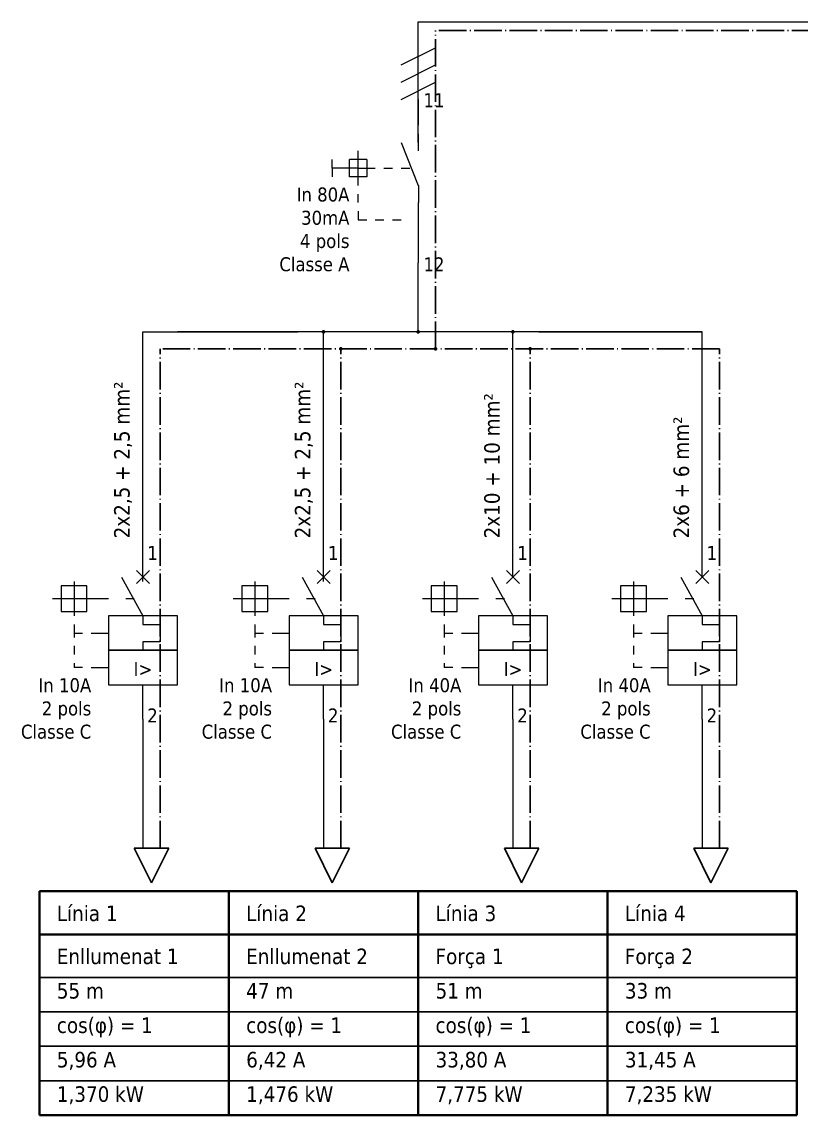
# Model space of a CAD drawing. Header units: millimetres. Extents: x 2792 to 4993, y 1483 to 2534.
# Drawn here: x 4005.6 to 4096.2, y 2265.5 to 2392.5 of the extents above; entities that cross this region are included whole.
import ezdxf
from ezdxf.enums import TextEntityAlignment as Align

# ---------------------------------------------------------------- set-up
doc = ezdxf.new("R2010")
doc.units = ezdxf.units.MM
doc.linetypes.add('EPL_DASHDOT', pattern=[1, 0.8, -0.1, 0, -0.1])
for name, color, linetype, lineweight in [('EPLAN100', 7, 'Continuous', 50), ('EPLAN108', 5, 'Continuous', 35), ('EPLAN300', 5, 'Continuous', 25), ('EPLAN304', 5, 'Continuous', 25), ('EPLAN420', 7, 'Continuous', 35), ('EPLAN500', 7, 'Continuous', 35), ('EPLAN501', 7, 'Continuous', 35), ('EPLAN502', 7, 'Continuous', 35), ('EPLAN503', 7, 'Continuous', 35)]:
    doc.layers.add(name, color=color, linetype=linetype, lineweight=lineweight)
doc.layers.get('0').off()
doc.styles.get("Standard").update_dxf_attribs({"font": 'arial.ttf'})
doc.styles.add('Tahoma', font='tahoma.ttf')

# ---------------------------------------------------------------- blocks, each defined once
blk = doc.blocks.new('EPLSYM_LibraryIEC_symbol_Symbol1537_Variant0_Placement1')
at = {"layer": 'EPLAN300', "color": 5, "linetype": 'Continuous', "lineweight": 25, "ltscale": 4}
for p, q in [((0, 2.5), (0, 6)), ((-0.75, 1.75), (0.75, 3.25)), ((-0.75, 3.25), (0.75, 1.75)), ((-8, 2), (-8, -2)), ((-2.5, 2.5), (0, -2)), ((-10.5, 0), (-4, 0)), ((-2, 0), (-1, 0)), ((-8, -3), (-8, -4)), ((-8, -4), (-7, -4)), ((-8, -4), (-8, -4.5)), ((-6, -4), (-4, -4)), ((-8, -5.5), (-8, -6.5)), ((-8, -7.5), (-8, -8)), ((-7, -8), (-8, -8)), ((-6, -8), (-4, -8)), ((0, -14), (0, -10))]:
    blk.add_line(p, q, dxfattribs=at)
for points in [[(-9.5, -1.5), (-6.5, -1.5), (-6.5, 1.5), (-9.5, 1.5)], [(-4, -6), (4, -6), (4, -2), (-4, -2)], [(-4, -10), (4, -10), (4, -6), (-4, -6)]]:
    blk.add_lwpolyline(points, close=True, dxfattribs=at)
blk.add_lwpolyline([(0, -2), (0, -3), (2, -3), (2, -5), (0, -5), (0, -6)], dxfattribs=at)
at = {"color": 5}
blk.add_attdef('17_20029[1]', text='', height=1.1739, dxfattribs=at).set_placement((0.5, 6.7), align=Align.BOTTOM_LEFT)
at = {"color": 0}
blk.add_attdef('17_20028[1]', text='', height=1.6254, dxfattribs=at).set_placement((0.5, 4), align=Align.BOTTOM_LEFT)
at = {"color": 5}
blk.add_attdef('17_20010', text='', height=2.2575, dxfattribs=at).set_placement((-6, -9.4), align=Align.MIDDLE_RIGHT)
at = {"color": 0}
blk.add_attdef('17_20028[2]', text='', height=1.6254, dxfattribs=at).set_placement((0.5, -9.6), align=Align.TOP_LEFT)
at = {"color": 73}
blk.add_attdef('17_20300', text='', height=1.6254, dxfattribs=at).set_placement((-6, -12.4315), align=Align.MIDDLE_RIGHT)
at = {"color": 5}
blk.add_attdef('17_20029[2]', text='', height=1.1739, dxfattribs=at).set_placement((0.5, -11.76), align=Align.TOP_LEFT)
at = {"color": 0}
for tag, p in [('17_20027', (-6, -14.9695)), ('17_20901[1]', (-6, -17.5075)), ('17_20011', (-6, -20.0455)), ('17_20025', (-6, -22.5835)), ('17_20024', (-6, -25.12150000000001))]:
    blk.add_attdef(tag, text='', height=1.6254, dxfattribs=at).set_placement(p, align=Align.MIDDLE_RIGHT)
at = {"color": 3}
blk.add_attdef('17_20201[1]', text='', height=1.6254, dxfattribs=at).set_placement((-6, -27.65950000000001), align=Align.MIDDLE_RIGHT)
at = {"layer": 'EPLAN300', "color": 5, "style": 'Tahoma'}
blk.add_text('I>', height=1.6254, dxfattribs=at).set_placement((0, -8.18), align=Align.MIDDLE_CENTER)
blk = doc.blocks.new('EPLSYM_LibraryIEC_symbol_Symbol3614_Variant0_Placement1')
at = {"layer": 'EPLAN300', "color": 5, "linetype": 'Continuous', "lineweight": 25, "ltscale": 4}
for p, q in [((0, 8), (0, 5)), ((0, 4), (0, 5)), ((-2, 3), (0, -2)), ((-7, 1), (-7, 2)), ((-10, 0), (-10, 1)), ((-10, 0), (-10, -1)), ((-9, 0), (-10, 0)), ((-8, 0), (-9, 0)), ((-8, -1), (-8, 1)), ((-6, 1), (-8, 1)), ((-7, 0), (-8, 0)), ((-7, -1), (-7, 1)), ((-7, 0), (-6, 0)), ((-6, 1), (-6, -1)), ((-6, 0), (-5, 0)), ((-4, 0), (-3, 0)), ((-2, 0), (-1, 0)), ((-6, -1), (-8, -1)), ((-7, -2), (-7, -1)), ((-7, -4), (-7, -3)), ((-7, -5), (-7, -6)), ((0, -4), (0, -9)), ((-7, -6), (-6, -6)), ((-5, -6), (-4, -6)), ((-3, -6), (-2, -6)), ((0, -9), (0, -11))]:
    blk.add_line(p, q, dxfattribs=at)
at = {"layer": 'EPLAN300', "color": 5, "linetype": 'Continuous', "lineweight": 25}
for p, q in [((0, 4), (0, 2)), ((0.003411666478598363, -1.997899554317598), (0.003411666478598363, -3.997899554317598))]:
    blk.add_line(p, q, dxfattribs=at)
at = {"layer": 'EPLAN300', "color": 5, "linetype": 'Continuous', "lineweight": 25, "ltscale": 4}
blk.add_ellipse((0, -6), major_axis=(2, 0), ratio=0.5, start_param=-6.283185307179585, end_param=0, dxfattribs=at)
at = {"color": 5}
blk.add_attdef('17_20029[1]', text='', height=1.1739, dxfattribs=at).set_placement((0.6000000000000001, 9.3), align=Align.BOTTOM_LEFT)
at = {"color": 0}
blk.add_attdef('17_20028[1]', text='', height=1.6254, dxfattribs=at).set_placement((0.6000000000000001, 6.6), align=Align.BOTTOM_LEFT)
at = {"color": 5}
blk.add_attdef('17_20010', text='', height=2.2575, dxfattribs=at).set_placement((-8, -2.82), align=Align.MIDDLE_RIGHT)
at = {"color": 73}
blk.add_attdef('17_20300', text='', height=1.6254, dxfattribs=at).set_placement((-8, -5.8515), align=Align.MIDDLE_RIGHT)
at = {"color": 0}
for tag, p in [('17_20027', (-8, -8.389499999999998)), ('17_20901[1]', (-8, -10.9275)), ('17_20011', (-8, -13.4655)), ('17_20025', (-8, -16.0035)), ('17_20024', (-8, -18.5415))]:
    blk.add_attdef(tag, text='', height=1.6254, dxfattribs=at).set_placement(p, align=Align.MIDDLE_RIGHT)
blk.add_attdef('17_20028[2]', text='', height=1.6254, dxfattribs=at).set_placement((0.6000000000000001, -7.68), align=Align.TOP_LEFT)
at = {"color": 5}
blk.add_attdef('17_20029[2]', text='', height=1.1739, dxfattribs=at).set_placement((0.6000000000000001, -9.84), align=Align.TOP_LEFT)
at = {"color": 3}
blk.add_attdef('17_20201[1]', text='', height=1.6254, dxfattribs=at).set_placement((-8, -21.0795), align=Align.MIDDLE_RIGHT)
blk = doc.blocks.new('EPLSYM_LibrarySPECIAL_Symbol4_Variant0_Placement2_3')
at = {"layer": 'EPLAN304', "color": 5, "linetype": 'Continuous', "lineweight": 25, "ltscale": 4}
blk.add_line((0, 0), (0, 29), dxfattribs=at)
at = {"color": 5}
for tag, p in [('17_20010', (0, 20.4)), ('17_20040', (0, 13.95)), ('17_20041', (0, 10.2)), ('17_20053', (0, 6.45)), ('17_20044', (0, 2.7))]:
    blk.add_attdef(tag, text='', height=2.2575, dxfattribs=at).set_placement(p, align=Align.BOTTOM_RIGHT)
at = {"color": 73}
blk.add_attdef('17_20300', text='', height=1.6254, dxfattribs=at).set_placement((0, 17.7), align=Align.BOTTOM_RIGHT)
at = {"color": 0}
blk.add_attdef('17_20011', text='', height=1.6254, dxfattribs=at).set_placement((0, 0), align=Align.BOTTOM_RIGHT)
blk = doc.blocks.new('EPLSYM_LibrarySPECIAL_Symbol4_Variant0_Placement2_4')
at = {"layer": 'EPLAN304', "color": 5, "linetype": 'Continuous', "lineweight": 25, "ltscale": 4}
blk.add_line((0, 0), (18, 0), dxfattribs=at)
at = {"color": 5}
for tag, p in [('17_20010', (0, 20.4)), ('17_20040', (0, 13.95)), ('17_20041', (0, 10.2)), ('17_20053', (0, 6.45)), ('17_20044', (0, 2.7))]:
    blk.add_attdef(tag, text='', height=2.2575, dxfattribs=at).set_placement(p, align=Align.BOTTOM_RIGHT)
at = {"color": 73}
blk.add_attdef('17_20300', text='', height=1.6254, dxfattribs=at).set_placement((0, 17.7), align=Align.BOTTOM_RIGHT)
at = {"color": 0}
blk.add_attdef('17_20011', text='', height=1.6254, dxfattribs=at).set_placement((0, 0), align=Align.BOTTOM_RIGHT)
blk = doc.blocks.new('EPLSYM_LibrarySPECIAL_Symbol4_Variant0_Placement2_5')
at = {"layer": 'EPLAN304', "color": 5, "linetype": 'Continuous', "lineweight": 25, "ltscale": 4}
blk.add_line((0, 0), (0, 8), dxfattribs=at)
at = {"color": 5}
for tag, p in [('17_20010', (0, 20.4)), ('17_20040', (0, 13.95)), ('17_20041', (0, 10.2)), ('17_20053', (0, 6.45)), ('17_20044', (0, 2.7))]:
    blk.add_attdef(tag, text='', height=2.2575, dxfattribs=at).set_placement(p, align=Align.BOTTOM_RIGHT)
at = {"color": 73}
blk.add_attdef('17_20300', text='', height=1.6254, dxfattribs=at).set_placement((0, 17.7), align=Align.BOTTOM_RIGHT)
at = {"color": 0}
blk.add_attdef('17_20011', text='', height=1.6254, dxfattribs=at).set_placement((0, 0), align=Align.BOTTOM_RIGHT)
blk = doc.blocks.new('EPLSYM_LibrarySPECIAL_Symbol4_Variant0_Placement2_6')
at = {"layer": 'EPLAN304', "color": 5, "linetype": 'Continuous', "lineweight": 25, "ltscale": 4}
blk.add_line((0, 0), (0, 29), dxfattribs=at)
at = {"color": 5}
for tag, p in [('17_20010', (0, 20.4)), ('17_20040', (0, 13.95)), ('17_20041', (0, 10.2)), ('17_20053', (0, 6.45)), ('17_20044', (0, 2.7))]:
    blk.add_attdef(tag, text='', height=2.2575, dxfattribs=at).set_placement(p, align=Align.BOTTOM_RIGHT)
at = {"color": 73}
blk.add_attdef('17_20300', text='', height=1.6254, dxfattribs=at).set_placement((0, 17.7), align=Align.BOTTOM_RIGHT)
at = {"color": 0}
blk.add_attdef('17_20011', text='', height=1.6254, dxfattribs=at).set_placement((0, 0), align=Align.BOTTOM_RIGHT)
blk = doc.blocks.new('EPLSYM_LibrarySPECIAL_Symbol4_Variant0_Placement2_7')
at = {"layer": 'EPLAN304', "color": 5, "linetype": 'Continuous', "lineweight": 25, "ltscale": 4}
blk.add_line((5, 0), (0, 0), dxfattribs=at)
at = {"color": 5}
for tag, p in [('17_20010', (0, 20.4)), ('17_20040', (0, 13.95)), ('17_20041', (0, 10.2)), ('17_20053', (0, 6.45)), ('17_20044', (0, 2.7))]:
    blk.add_attdef(tag, text='', height=2.2575, dxfattribs=at).set_placement(p, align=Align.BOTTOM_RIGHT)
at = {"color": 73}
blk.add_attdef('17_20300', text='', height=1.6254, dxfattribs=at).set_placement((0, 17.7), align=Align.BOTTOM_RIGHT)
at = {"color": 0}
blk.add_attdef('17_20011', text='', height=1.6254, dxfattribs=at).set_placement((0, 0), align=Align.BOTTOM_RIGHT)
blk = doc.blocks.new('EPLSYM_LibrarySPECIAL_Symbol4_Variant0_Placement2_8')
at = {"layer": 'EPLAN304', "color": 5, "linetype": 'Continuous', "lineweight": 25, "ltscale": 4}
blk.add_line((0, 0), (0, 25), dxfattribs=at)
at = {"color": 5}
for tag, p in [('17_20010', (0, 20.4)), ('17_20040', (0, 13.95)), ('17_20041', (0, 10.2)), ('17_20053', (0, 6.45)), ('17_20044', (0, 2.7))]:
    blk.add_attdef(tag, text='', height=2.2575, dxfattribs=at).set_placement(p, align=Align.BOTTOM_RIGHT)
at = {"color": 73}
blk.add_attdef('17_20300', text='', height=1.6254, dxfattribs=at).set_placement((0, 17.7), align=Align.BOTTOM_RIGHT)
at = {"color": 0}
blk.add_attdef('17_20011', text='', height=1.6254, dxfattribs=at).set_placement((0, 0), align=Align.BOTTOM_RIGHT)
blk = doc.blocks.new('EPLSYM_LibrarySPECIAL_Symbol4_Variant0_Placement2_9')
at = {"layer": 'EPLAN304', "color": 5, "linetype": 'Continuous', "lineweight": 25, "ltscale": 4}
blk.add_line((23, 0), (0, 0), dxfattribs=at)
at = {"color": 5}
for tag, p in [('17_20010', (0, 20.4)), ('17_20040', (0, 13.95)), ('17_20041', (0, 10.2)), ('17_20053', (0, 6.45)), ('17_20044', (0, 2.7))]:
    blk.add_attdef(tag, text='', height=2.2575, dxfattribs=at).set_placement(p, align=Align.BOTTOM_RIGHT)
at = {"color": 73}
blk.add_attdef('17_20300', text='', height=1.6254, dxfattribs=at).set_placement((0, 17.7), align=Align.BOTTOM_RIGHT)
at = {"color": 0}
blk.add_attdef('17_20011', text='', height=1.6254, dxfattribs=at).set_placement((0, 0), align=Align.BOTTOM_RIGHT)
blk = doc.blocks.new('EPLSYM_LibrarySPECIAL_Symbol4_Variant0_Placement2_10')
at = {"layer": 'EPLAN304', "color": 5, "linetype": 'Continuous', "lineweight": 25, "ltscale": 4}
blk.add_line((0, 0), (0, 25), dxfattribs=at)
at = {"color": 5}
for tag, p in [('17_20010', (0, 20.4)), ('17_20040', (0, 13.95)), ('17_20041', (0, 10.2)), ('17_20053', (0, 6.45)), ('17_20044', (0, 2.7))]:
    blk.add_attdef(tag, text='', height=2.2575, dxfattribs=at).set_placement(p, align=Align.BOTTOM_RIGHT)
at = {"color": 73}
blk.add_attdef('17_20300', text='', height=1.6254, dxfattribs=at).set_placement((0, 17.7), align=Align.BOTTOM_RIGHT)
at = {"color": 0}
blk.add_attdef('17_20011', text='', height=1.6254, dxfattribs=at).set_placement((0, 0), align=Align.BOTTOM_RIGHT)
blk = doc.blocks.new('EPLSYM_LibrarySPECIAL_Symbol4_Variant0_Placement2_11')
at = {"layer": 'EPLAN304', "color": 5, "linetype": 'Continuous', "lineweight": 25, "ltscale": 4}
blk.add_line((24, 0), (0, 0), dxfattribs=at)
at = {"color": 5}
for tag, p in [('17_20010', (0, 20.4)), ('17_20040', (0, 13.95)), ('17_20041', (0, 10.2)), ('17_20053', (0, 6.45)), ('17_20044', (0, 2.7))]:
    blk.add_attdef(tag, text='', height=2.2575, dxfattribs=at).set_placement(p, align=Align.BOTTOM_RIGHT)
at = {"color": 73}
blk.add_attdef('17_20300', text='', height=1.6254, dxfattribs=at).set_placement((0, 17.7), align=Align.BOTTOM_RIGHT)
at = {"color": 0}
blk.add_attdef('17_20011', text='', height=1.6254, dxfattribs=at).set_placement((0, 0), align=Align.BOTTOM_RIGHT)
blk = doc.blocks.new('EPLSYM_LibrarySPECIAL_Symbol4_Variant0_Placement2_12')
at = {"layer": 'EPLAN304', "color": 5, "linetype": 'Continuous', "lineweight": 25, "ltscale": 4}
blk.add_line((0, 0), (1, 0), dxfattribs=at)
at = {"color": 5}
for tag, p in [('17_20010', (0, 20.4)), ('17_20040', (0, 13.95)), ('17_20041', (0, 10.2)), ('17_20053', (0, 6.45)), ('17_20044', (0, 2.7))]:
    blk.add_attdef(tag, text='', height=2.2575, dxfattribs=at).set_placement(p, align=Align.BOTTOM_RIGHT)
at = {"color": 73}
blk.add_attdef('17_20300', text='', height=1.6254, dxfattribs=at).set_placement((0, 17.7), align=Align.BOTTOM_RIGHT)
at = {"color": 0}
blk.add_attdef('17_20011', text='', height=1.6254, dxfattribs=at).set_placement((0, 0), align=Align.BOTTOM_RIGHT)
blk = doc.blocks.new('EPLSYM_LibrarySPECIAL_Symbol4_Variant0_Placement2_13')
at = {"layer": 'EPLAN304', "color": 5, "linetype": 'Continuous', "lineweight": 25, "ltscale": 4}
blk.add_line((24, 0), (0, 0), dxfattribs=at)
at = {"color": 5}
for tag, p in [('17_20010', (0, 20.4)), ('17_20040', (0, 13.95)), ('17_20041', (0, 10.2)), ('17_20053', (0, 6.45)), ('17_20044', (0, 2.7))]:
    blk.add_attdef(tag, text='', height=2.2575, dxfattribs=at).set_placement(p, align=Align.BOTTOM_RIGHT)
at = {"color": 73}
blk.add_attdef('17_20300', text='', height=1.6254, dxfattribs=at).set_placement((0, 17.7), align=Align.BOTTOM_RIGHT)
at = {"color": 0}
blk.add_attdef('17_20011', text='', height=1.6254, dxfattribs=at).set_placement((0, 0), align=Align.BOTTOM_RIGHT)
blk = doc.blocks.new('EPLSYM_LibrarySPECIAL_Symbol4_Variant0_Placement2_16')
at = {"layer": 'EPLAN304', "color": 5, "linetype": 'Continuous', "lineweight": 25, "ltscale": 4}
blk.add_line((24, 0), (0, 0), dxfattribs=at)
at = {"color": 5}
for tag, p in [('17_20010', (0, 20.4)), ('17_20040', (0, 13.95)), ('17_20041', (0, 10.2)), ('17_20053', (0, 6.45)), ('17_20044', (0, 2.7))]:
    blk.add_attdef(tag, text='', height=2.2575, dxfattribs=at).set_placement(p, align=Align.BOTTOM_RIGHT)
at = {"color": 73}
blk.add_attdef('17_20300', text='', height=1.6254, dxfattribs=at).set_placement((0, 17.7), align=Align.BOTTOM_RIGHT)
at = {"color": 0}
blk.add_attdef('17_20011', text='', height=1.6254, dxfattribs=at).set_placement((0, 0), align=Align.BOTTOM_RIGHT)
blk = doc.blocks.new('EPLSYM_LibrarySPECIAL_Symbol4_Variant0_Placement2_17')
at = {"layer": 'EPLAN304', "color": 5, "linetype": 'Continuous', "lineweight": 25, "ltscale": 4}
blk.add_line((0, 0), (0, 14), dxfattribs=at)
at = {"color": 5}
for tag, p in [('17_20010', (0, 20.4)), ('17_20040', (0, 13.95)), ('17_20041', (0, 10.2)), ('17_20053', (0, 6.45)), ('17_20044', (0, 2.7))]:
    blk.add_attdef(tag, text='', height=2.2575, dxfattribs=at).set_placement(p, align=Align.BOTTOM_RIGHT)
at = {"color": 73}
blk.add_attdef('17_20300', text='', height=1.6254, dxfattribs=at).set_placement((0, 17.7), align=Align.BOTTOM_RIGHT)
at = {"color": 0}
blk.add_attdef('17_20011', text='', height=1.6254, dxfattribs=at).set_placement((0, 0), align=Align.BOTTOM_RIGHT)
blk = doc.blocks.new('EPLSYM_LibrarySPECIAL_Symbol4_Variant0_Placement2_18')
at = {"layer": 'EPLAN304', "color": 5, "linetype": 'Continuous', "lineweight": 25, "ltscale": 4}
blk.add_line((0, 0), (143, 0), dxfattribs=at)
at = {"color": 5}
for tag, p in [('17_20010', (0, 20.4)), ('17_20040', (0, 13.95)), ('17_20041', (0, 10.2)), ('17_20053', (0, 6.45)), ('17_20044', (0, 2.7))]:
    blk.add_attdef(tag, text='', height=2.2575, dxfattribs=at).set_placement(p, align=Align.BOTTOM_RIGHT)
at = {"color": 73}
blk.add_attdef('17_20300', text='', height=1.6254, dxfattribs=at).set_placement((0, 17.7), align=Align.BOTTOM_RIGHT)
at = {"color": 0}
blk.add_attdef('17_20011', text='', height=1.6254, dxfattribs=at).set_placement((0, 0), align=Align.BOTTOM_RIGHT)
blk = doc.blocks.new('EPLSYM_LibrarySPECIAL_Symbol4_Variant0_Placement2_27')
at = {"layer": 'EPLAN304', "color": 5, "linetype": 'Continuous', "lineweight": 25, "ltscale": 4}
blk.add_line((0, 0), (19, 0), dxfattribs=at)
at = {"color": 5}
for tag, p in [('17_20010', (0, 20.4)), ('17_20040', (0, 13.95)), ('17_20041', (0, 10.2)), ('17_20053', (0, 6.45)), ('17_20044', (0, 2.7))]:
    blk.add_attdef(tag, text='', height=2.2575, dxfattribs=at).set_placement(p, align=Align.BOTTOM_RIGHT)
at = {"color": 73}
blk.add_attdef('17_20300', text='', height=1.6254, dxfattribs=at).set_placement((0, 17.7), align=Align.BOTTOM_RIGHT)
at = {"color": 0}
blk.add_attdef('17_20011', text='', height=1.6254, dxfattribs=at).set_placement((0, 0), align=Align.BOTTOM_RIGHT)
blk = doc.blocks.new('EPLSYM_LibrarySPECIAL_Symbol4_Variant0_Placement2_33')
at = {"layer": 'EPLAN304', "color": 5, "linetype": 'Continuous', "lineweight": 25, "ltscale": 4}
blk.add_line((0, 0), (0, -15), dxfattribs=at)
at = {"color": 5}
for tag, p in [('17_20010', (0, 20.4)), ('17_20040', (0, 13.95)), ('17_20041', (0, 10.2)), ('17_20053', (0, 6.45)), ('17_20044', (0, 2.7))]:
    blk.add_attdef(tag, text='', height=2.2575, dxfattribs=at).set_placement(p, align=Align.BOTTOM_RIGHT)
at = {"color": 73}
blk.add_attdef('17_20300', text='', height=1.6254, dxfattribs=at).set_placement((0, 17.7), align=Align.BOTTOM_RIGHT)
at = {"color": 0}
blk.add_attdef('17_20011', text='', height=1.6254, dxfattribs=at).set_placement((0, 0), align=Align.BOTTOM_RIGHT)
blk = doc.blocks.new('EPLSYM_LibrarySPECIAL_Symbol4_Variant0_Placement2_34')
at = {"layer": 'EPLAN304', "color": 5, "linetype": 'Continuous', "lineweight": 25, "ltscale": 4}
blk.add_line((0, 0), (0, -15), dxfattribs=at)
at = {"color": 5}
for tag, p in [('17_20010', (0, 20.4)), ('17_20040', (0, 13.95)), ('17_20041', (0, 10.2)), ('17_20053', (0, 6.45)), ('17_20044', (0, 2.7))]:
    blk.add_attdef(tag, text='', height=2.2575, dxfattribs=at).set_placement(p, align=Align.BOTTOM_RIGHT)
at = {"color": 73}
blk.add_attdef('17_20300', text='', height=1.6254, dxfattribs=at).set_placement((0, 17.7), align=Align.BOTTOM_RIGHT)
at = {"color": 0}
blk.add_attdef('17_20011', text='', height=1.6254, dxfattribs=at).set_placement((0, 0), align=Align.BOTTOM_RIGHT)
blk = doc.blocks.new('EPLSYM_LibrarySPECIAL_Symbol4_Variant0_Placement2_35')
at = {"layer": 'EPLAN304', "color": 5, "linetype": 'Continuous', "lineweight": 25, "ltscale": 4}
blk.add_line((0, 0), (0, -15), dxfattribs=at)
at = {"color": 5}
for tag, p in [('17_20010', (0, 20.4)), ('17_20040', (0, 13.95)), ('17_20041', (0, 10.2)), ('17_20053', (0, 6.45)), ('17_20044', (0, 2.7))]:
    blk.add_attdef(tag, text='', height=2.2575, dxfattribs=at).set_placement(p, align=Align.BOTTOM_RIGHT)
at = {"color": 73}
blk.add_attdef('17_20300', text='', height=1.6254, dxfattribs=at).set_placement((0, 17.7), align=Align.BOTTOM_RIGHT)
at = {"color": 0}
blk.add_attdef('17_20011', text='', height=1.6254, dxfattribs=at).set_placement((0, 0), align=Align.BOTTOM_RIGHT)
blk = doc.blocks.new('EPLSYM_LibrarySPECIAL_Symbol4_Variant0_Placement2_36')
at = {"layer": 'EPLAN304', "color": 5, "linetype": 'Continuous', "lineweight": 25, "ltscale": 4}
blk.add_line((0, 0), (0, -15), dxfattribs=at)
at = {"color": 5}
for tag, p in [('17_20010', (0, 20.4)), ('17_20040', (0, 13.95)), ('17_20041', (0, 10.2)), ('17_20053', (0, 6.45)), ('17_20044', (0, 2.7))]:
    blk.add_attdef(tag, text='', height=2.2575, dxfattribs=at).set_placement(p, align=Align.BOTTOM_RIGHT)
at = {"color": 73}
blk.add_attdef('17_20300', text='', height=1.6254, dxfattribs=at).set_placement((0, 17.7), align=Align.BOTTOM_RIGHT)
at = {"color": 0}
blk.add_attdef('17_20011', text='', height=1.6254, dxfattribs=at).set_placement((0, 0), align=Align.BOTTOM_RIGHT)
blk = doc.blocks.new('EPLSYM_LibrarySPECIAL_Symbol4_Variant0_Placement2_42')
at = {"layer": 'EPLAN304', "color": 5, "linetype": 'Continuous', "lineweight": 25, "ltscale": 4}
blk.add_line((0, 0), (4, 2), dxfattribs=at)
at = {"color": 5}
for tag, p in [('17_20010', (0, 20.4)), ('17_20040', (0, 13.95)), ('17_20041', (0, 10.2)), ('17_20053', (0, 6.45)), ('17_20044', (0, 2.7))]:
    blk.add_attdef(tag, text='', height=2.2575, dxfattribs=at).set_placement(p, align=Align.BOTTOM_RIGHT)
at = {"color": 73}
blk.add_attdef('17_20300', text='', height=1.6254, dxfattribs=at).set_placement((0, 17.7), align=Align.BOTTOM_RIGHT)
at = {"color": 0}
blk.add_attdef('17_20011', text='', height=1.6254, dxfattribs=at).set_placement((0, 0), align=Align.BOTTOM_RIGHT)
blk = doc.blocks.new('EPLSYM_LibrarySPECIAL_Symbol4_Variant0_Placement2_43')
at = {"layer": 'EPLAN304', "color": 5, "linetype": 'Continuous', "lineweight": 25, "ltscale": 4}
blk.add_line((0, 0), (4, 2), dxfattribs=at)
at = {"color": 5}
for tag, p in [('17_20010', (0, 20.4)), ('17_20040', (0, 13.95)), ('17_20041', (0, 10.2)), ('17_20053', (0, 6.45)), ('17_20044', (0, 2.7))]:
    blk.add_attdef(tag, text='', height=2.2575, dxfattribs=at).set_placement(p, align=Align.BOTTOM_RIGHT)
at = {"color": 73}
blk.add_attdef('17_20300', text='', height=1.6254, dxfattribs=at).set_placement((0, 17.7), align=Align.BOTTOM_RIGHT)
at = {"color": 0}
blk.add_attdef('17_20011', text='', height=1.6254, dxfattribs=at).set_placement((0, 0), align=Align.BOTTOM_RIGHT)
blk = doc.blocks.new('EPLSYM_LibrarySPECIAL_Symbol4_Variant0_Placement2_44')
at = {"layer": 'EPLAN304', "color": 5, "linetype": 'Continuous', "lineweight": 25, "ltscale": 4}
blk.add_line((0, 0), (4, 2), dxfattribs=at)
at = {"color": 5}
for tag, p in [('17_20010', (0, 20.4)), ('17_20040', (0, 13.95)), ('17_20041', (0, 10.2)), ('17_20053', (0, 6.45)), ('17_20044', (0, 2.7))]:
    blk.add_attdef(tag, text='', height=2.2575, dxfattribs=at).set_placement(p, align=Align.BOTTOM_RIGHT)
at = {"color": 73}
blk.add_attdef('17_20300', text='', height=1.6254, dxfattribs=at).set_placement((0, 17.7), align=Align.BOTTOM_RIGHT)
at = {"color": 0}
blk.add_attdef('17_20011', text='', height=1.6254, dxfattribs=at).set_placement((0, 0), align=Align.BOTTOM_RIGHT)

msp = doc.modelspace()

# ---------------------------------------------------------------- linework, layer by layer
at = {"layer": 'EPLAN100', "color": 0, "linetype": 'EPL_DASHDOT', "lineweight": 30, "ltscale": 4}
for p, q in [((4053.678429034688, 2354.459559040895), (4053.678429034688, 2391.459559040895)), ((4196.678429034688, 2391.459559040895), (4053.678429034688, 2391.459559040895)), ((4021.678429034688, 2296.459559040895), (4021.678429034688, 2354.459559040895)), ((4086.678429034688, 2354.459559040895), (4021.678429034688, 2354.459559040895)), ((4042.678429034688, 2296.459559040895), (4042.678429034688, 2354.459559040895)), ((4064.678429034688, 2296.459559040895), (4064.678429034688, 2354.459559040895)), ((4086.678429034688, 2296.459559040895), (4086.678429034688, 2354.459559040895))]:
    msp.add_line(p, q, dxfattribs=at)
at = {"layer": 'EPLAN100', "color": 0, "linetype": 'Continuous', "lineweight": 30, "ltscale": 4}
for p, q in [((4018.678429034688, 2296.459559040895), (4021.678429034688, 2296.459559040895)), ((4020.678429034688, 2292.459559040895), (4018.678429034688, 2296.459559040895)), ((4022.678429034688, 2296.459559040895), (4020.678429034688, 2292.459559040895)), ((4021.678429034688, 2296.459559040895), (4022.678429034688, 2296.459559040895)), ((4039.678429034688, 2296.459559040895), (4042.678429034688, 2296.459559040895)), ((4041.678429034688, 2292.459559040895), (4039.678429034688, 2296.459559040895)), ((4043.678429034688, 2296.459559040895), (4041.678429034688, 2292.459559040895)), ((4042.678429034688, 2296.459559040895), (4043.678429034688, 2296.459559040895)), ((4061.678429034688, 2296.459559040895), (4064.678429034688, 2296.459559040895)), ((4063.678429034688, 2292.459559040895), (4061.678429034688, 2296.459559040895)), ((4065.678429034688, 2296.459559040895), (4063.678429034688, 2292.459559040895)), ((4064.678429034688, 2296.459559040895), (4065.678429034688, 2296.459559040895)), ((4083.678429034688, 2296.459559040895), (4086.678429034688, 2296.459559040895)), ((4085.678429034688, 2292.459559040895), (4083.678429034688, 2296.459559040895)), ((4087.678429034688, 2296.459559040895), (4085.678429034688, 2292.459559040895)), ((4086.678429034688, 2296.459559040895), (4087.678429034688, 2296.459559040895)), ((4007.678429034688, 2281.459559040895), (4095.678429034688, 2281.459559040895)), ((4007.678429034688, 2277.459559040895), (4095.678429034688, 2277.459559040895)), ((4007.678429034688, 2273.459559040895), (4095.678429034688, 2273.459559040895)), ((4007.678429034688, 2269.459559040895), (4095.678429034688, 2269.459559040895))]:
    msp.add_line(p, q, dxfattribs=at)
at = {"layer": 'EPLAN100', "color": 0, "linetype": 'Continuous', "lineweight": 40, "ltscale": 4}
for p, q in [((4007.678429034688, 2291.459559040895), (4029.678429034688, 2291.459559040895)), ((4007.678429034688, 2291.459559040895), (4007.678429034688, 2286.459559040895)), ((4029.678429034688, 2291.459559040895), (4029.678429034688, 2286.459559040895)), ((4029.678429034688, 2291.459559040895), (4051.678429034688, 2291.459559040895)), ((4051.678429034688, 2291.459559040895), (4051.678429034688, 2286.459559040895)), ((4051.678429034688, 2291.459559040895), (4073.678429034688, 2291.459559040895)), ((4073.678429034688, 2291.459559040895), (4073.678429034688, 2286.459559040895)), ((4073.678429034688, 2291.459559040895), (4095.678429034688, 2291.459559040895)), ((4095.678429034688, 2291.459559040895), (4095.678429034688, 2286.459559040895)), ((4007.678429034688, 2286.459559040895), (4029.678429034688, 2286.459559040895)), ((4007.678429034688, 2286.459559040895), (4007.678429034688, 2265.459559040895)), ((4029.678429034688, 2286.459559040895), (4029.678429034688, 2268.459559040895)), ((4029.678429034688, 2286.459559040895), (4051.678429034688, 2286.459559040895)), ((4029.678429034688, 2286.459559040895), (4029.678429034688, 2265.459559040895)), ((4051.678429034688, 2286.459559040895), (4051.678429034688, 2268.459559040895)), ((4051.678429034688, 2286.459559040895), (4051.678429034688, 2265.459559040895)), ((4051.678429034688, 2286.459559040895), (4073.678429034688, 2286.459559040895)), ((4073.678429034688, 2286.459559040895), (4073.678429034688, 2268.459559040895)), ((4073.678429034688, 2286.459559040895), (4073.678429034688, 2265.459559040895)), ((4073.678429034688, 2286.459559040895), (4095.678429034688, 2286.459559040895)), ((4095.678429034688, 2286.459559040895), (4095.678429034688, 2268.459559040895)), ((4095.678429034688, 2286.459559040895), (4095.678429034688, 2265.459559040895)), ((4029.678429034688, 2265.459559040895), (4007.678429034688, 2265.459559040895)), ((4051.678429034688, 2265.459559040895), (4029.678429034688, 2265.459559040895)), ((4073.678429034688, 2265.459559040895), (4051.678429034688, 2265.459559040895)), ((4095.678429034688, 2265.459559040895), (4073.678429034688, 2265.459559040895))]:
    msp.add_line(p, q, dxfattribs=at)
at = {"layer": 'EPLAN100', "color": 0, "linetype": 'Continuous', "lineweight": 100, "ltscale": 4}
for centre in [(4040.678429034688, 2356.459559040895), (4051.678429034688, 2356.459559040895), (4062.678429034688, 2356.459559040895), (4042.678429034688, 2354.459559040895), (4053.678429034688, 2354.459559040895), (4064.678429034688, 2354.459559040895)]:
    msp.add_circle(centre, 1e-07, dxfattribs=at)

# ---------------------------------------------------------------- block references
for name, p in [('EPLSYM_LibrarySPECIAL_Symbol4_Variant0_Placement2_17', (4051.678429034688, 2378.459559040895)), ('EPLSYM_LibrarySPECIAL_Symbol4_Variant0_Placement2_18', (4051.678429034688, 2392.459559040895)), ('EPLSYM_LibrarySPECIAL_Symbol4_Variant0_Placement2_42', (4049.678429034688, 2387.459559040895)), ('EPLSYM_LibrarySPECIAL_Symbol4_Variant0_Placement2_43', (4049.678429034688, 2385.459559040895)), ('EPLSYM_LibrarySPECIAL_Symbol4_Variant0_Placement2_44', (4049.678429034688, 2383.459559040895)), ('EPLSYM_LibrarySPECIAL_Symbol4_Variant0_Placement2_5', (4051.678429034688, 2356.459559040895)), ('EPLSYM_LibrarySPECIAL_Symbol4_Variant0_Placement2_3', (4019.678429034688, 2327.459559040895)), ('EPLSYM_LibrarySPECIAL_Symbol4_Variant0_Placement2_4', (4019.678429034688, 2356.459559040895)), ('EPLSYM_LibrarySPECIAL_Symbol4_Variant0_Placement2_13', (4023.678429034688, 2356.459559040895)), ('EPLSYM_LibrarySPECIAL_Symbol4_Variant0_Placement2_7', (4035.678429034688, 2356.459559040895)), ('EPLSYM_LibrarySPECIAL_Symbol4_Variant0_Placement2_9', (4039.678429034688, 2356.459559040895)), ('EPLSYM_LibrarySPECIAL_Symbol4_Variant0_Placement2_6', (4040.678429034688, 2327.459559040895)), ('EPLSYM_LibrarySPECIAL_Symbol4_Variant0_Placement2_16', (4045.678429034688, 2356.459559040895)), ('EPLSYM_LibrarySPECIAL_Symbol4_Variant0_Placement2_11', (4060.678429034688, 2356.459559040895)), ('EPLSYM_LibrarySPECIAL_Symbol4_Variant0_Placement2_8', (4062.678429034688, 2331.459559040895)), ('EPLSYM_LibrarySPECIAL_Symbol4_Variant0_Placement2_27', (4065.678429034688, 2356.459559040895)), ('EPLSYM_LibrarySPECIAL_Symbol4_Variant0_Placement2_12', (4083.678429034688, 2356.459559040895)), ('EPLSYM_LibrarySPECIAL_Symbol4_Variant0_Placement2_10', (4084.678429034688, 2331.459559040895)), ('EPLSYM_LibrarySPECIAL_Symbol4_Variant0_Placement2_33', (4019.678429034688, 2311.459559040895)), ('EPLSYM_LibrarySPECIAL_Symbol4_Variant0_Placement2_34', (4040.678429034688, 2311.459559040895)), ('EPLSYM_LibrarySPECIAL_Symbol4_Variant0_Placement2_35', (4062.678429034688, 2311.459559040895)), ('EPLSYM_LibrarySPECIAL_Symbol4_Variant0_Placement2_36', (4084.678429034688, 2311.459559040895))]:
    msp.add_blockref(name, p)
ref = msp.add_blockref('EPLSYM_LibraryIEC_symbol_Symbol3614_Variant0_Placement1', (4051.678429034688, 2375.459559040895))
ref.add_attrib('17_20028[1]', '11', dxfattribs={"layer": 'EPLAN420', "color": 0, "height": 1.6254, "style": 'Tahoma'}).set_placement((4052.278429034688, 2382.059559040895), align=Align.BOTTOM_LEFT)
ref.add_attrib('17_20028[2]', '12', dxfattribs={"layer": 'EPLAN420', "color": 0, "height": 1.6254, "style": 'Tahoma'}).set_placement((4052.278429034688, 2365.101039040896), align=Align.TOP_LEFT)
ref.add_attrib('17_20027', 'In 80A', dxfattribs={"layer": 'EPLAN500', "color": 0, "height": 1.6254, "style": 'Tahoma'}).set_placement((4043.678429034688, 2372.405379040895), align=Align.MIDDLE_RIGHT)
ref.add_attrib('17_20011', '30mA', dxfattribs={"layer": 'EPLAN501', "color": 0, "height": 1.6254, "style": 'Tahoma'}).set_placement((4043.678429034688, 2369.705379040895), align=Align.MIDDLE_RIGHT)
ref.add_attrib('17_20025', '4 pols', dxfattribs={"layer": 'EPLAN502', "color": 0, "height": 1.6254, "style": 'Tahoma'}).set_placement((4043.678429034688, 2367.005379040895), align=Align.MIDDLE_RIGHT)
ref.add_attrib('17_20024', 'Classe A', dxfattribs={"layer": 'EPLAN503', "color": 0, "height": 1.6254, "style": 'Tahoma'}).set_placement((4043.678429034688, 2364.305379040895), align=Align.MIDDLE_RIGHT)
ref = msp.add_blockref('EPLSYM_LibraryIEC_symbol_Symbol1537_Variant0_Placement1', (4019.678429034688, 2325.459559040895))
ref.add_attrib('17_20028[1]', '1', dxfattribs={"layer": 'EPLAN420', "color": 0, "height": 1.6254, "style": 'Tahoma'}).set_placement((4020.178429034688, 2329.459559040895), align=Align.BOTTOM_LEFT)
ref.add_attrib('17_20028[2]', '2', dxfattribs={"layer": 'EPLAN420', "color": 0, "height": 1.6254, "style": 'Tahoma'}).set_placement((4020.178429034688, 2312.701039040895), align=Align.TOP_LEFT)
ref.add_attrib('17_20027', 'In 10A', dxfattribs={"layer": 'EPLAN500', "color": 0, "height": 1.6254, "style": 'Tahoma'}).set_placement((4013.678429034688, 2315.405379040895), align=Align.MIDDLE_RIGHT)
ref.add_attrib('17_20011', '2 pols', dxfattribs={"layer": 'EPLAN501', "color": 0, "height": 1.6254, "style": 'Tahoma'}).set_placement((4013.678429034688, 2312.705379040895), align=Align.MIDDLE_RIGHT)
ref.add_attrib('17_20025', 'Classe C', dxfattribs={"layer": 'EPLAN502', "color": 0, "height": 1.6254, "style": 'Tahoma'}).set_placement((4013.678429034688, 2310.005379040895), align=Align.MIDDLE_RIGHT)
at = {"color": 7}
ref = msp.add_blockref('EPLSYM_LibraryIEC_symbol_Symbol1537_Variant0_Placement1', (4040.678429034688, 2325.459559040895), dxfattribs=at)
ref.add_attrib('17_20028[1]', '1', dxfattribs={"layer": 'EPLAN420', "color": 0, "height": 1.6254, "style": 'Tahoma'}).set_placement((4041.178429034688, 2329.459559040895), align=Align.BOTTOM_LEFT)
ref.add_attrib('17_20028[2]', '2', dxfattribs={"layer": 'EPLAN420', "color": 0, "height": 1.6254, "style": 'Tahoma'}).set_placement((4041.178429034688, 2312.701039040895), align=Align.TOP_LEFT)
ref.add_attrib('17_20027', 'In 10A', dxfattribs={"layer": 'EPLAN500', "color": 0, "height": 1.6254, "style": 'Tahoma'}).set_placement((4034.678429034688, 2315.405379040895), align=Align.MIDDLE_RIGHT)
ref.add_attrib('17_20011', '2 pols', dxfattribs={"layer": 'EPLAN501', "color": 0, "height": 1.6254, "style": 'Tahoma'}).set_placement((4034.678429034688, 2312.705379040895), align=Align.MIDDLE_RIGHT)
ref.add_attrib('17_20025', 'Classe C', dxfattribs={"layer": 'EPLAN502', "color": 0, "height": 1.6254, "style": 'Tahoma'}).set_placement((4034.678429034688, 2310.005379040895), align=Align.MIDDLE_RIGHT)
ref = msp.add_blockref('EPLSYM_LibraryIEC_symbol_Symbol1537_Variant0_Placement1', (4062.678429034688, 2325.459559040895))
ref.add_attrib('17_20028[1]', '1', dxfattribs={"layer": 'EPLAN420', "color": 0, "height": 1.6254, "style": 'Tahoma'}).set_placement((4063.178429034688, 2329.459559040895), align=Align.BOTTOM_LEFT)
ref.add_attrib('17_20028[2]', '2', dxfattribs={"layer": 'EPLAN420', "color": 0, "height": 1.6254, "style": 'Tahoma'}).set_placement((4063.178429034688, 2312.701039040895), align=Align.TOP_LEFT)
ref.add_attrib('17_20027', 'In 40A', dxfattribs={"layer": 'EPLAN500', "color": 0, "height": 1.6254, "style": 'Tahoma'}).set_placement((4056.678429034688, 2315.405379040895), align=Align.MIDDLE_RIGHT)
ref.add_attrib('17_20011', '2 pols', dxfattribs={"layer": 'EPLAN501', "color": 0, "height": 1.6254, "style": 'Tahoma'}).set_placement((4056.678429034688, 2312.705379040895), align=Align.MIDDLE_RIGHT)
ref.add_attrib('17_20025', 'Classe C', dxfattribs={"layer": 'EPLAN502', "color": 0, "height": 1.6254, "style": 'Tahoma'}).set_placement((4056.678429034688, 2310.005379040895), align=Align.MIDDLE_RIGHT)
ref = msp.add_blockref('EPLSYM_LibraryIEC_symbol_Symbol1537_Variant0_Placement1', (4084.678429034688, 2325.459559040895))
ref.add_attrib('17_20028[1]', '1', dxfattribs={"layer": 'EPLAN420', "color": 0, "height": 1.6254, "style": 'Tahoma'}).set_placement((4085.178429034688, 2329.459559040895), align=Align.BOTTOM_LEFT)
ref.add_attrib('17_20028[2]', '2', dxfattribs={"layer": 'EPLAN420', "color": 0, "height": 1.6254, "style": 'Tahoma'}).set_placement((4085.178429034688, 2312.701039040895), align=Align.TOP_LEFT)
ref.add_attrib('17_20027', 'In 40A', dxfattribs={"layer": 'EPLAN500', "color": 0, "height": 1.6254, "style": 'Tahoma'}).set_placement((4078.678429034688, 2315.405379040895), align=Align.MIDDLE_RIGHT)
ref.add_attrib('17_20011', '2 pols', dxfattribs={"layer": 'EPLAN501', "color": 0, "height": 1.6254, "style": 'Tahoma'}).set_placement((4078.678429034688, 2312.705379040895), align=Align.MIDDLE_RIGHT)
ref.add_attrib('17_20025', 'Classe C', dxfattribs={"layer": 'EPLAN502', "color": 0, "height": 1.6254, "style": 'Tahoma'}).set_placement((4078.678429034688, 2310.005379040895), align=Align.MIDDLE_RIGHT)

# ---------------------------------------------------------------- texts
at = {"layer": 'EPLAN108', "color": 5, "style": 'Tahoma'}
for s, rotation, p in [('2x2,5 + 2,5 mm²', 90, (4018.678429034688, 2332.459559040895)), ('2x2,5 + 2,5 mm²', 90.0000000000002, (4039.678429034688, 2332.459559040895)), ('2x10 + 10 mm²', 90, (4061.678429034688, 2332.459559040895)), ('2x6 + 6 mm²', 90, (4083.678429034688, 2332.459559040895))]:
    msp.add_text(s, height=1.806, rotation=rotation, dxfattribs=at).set_placement(p, align=Align.BOTTOM_LEFT)
for s, p in [('Línia 1', (4009.678429034688, 2287.459559040895)), ('Línia 2', (4031.678429034688, 2287.459559040895)), ('Línia 3', (4053.678429034688, 2287.459559040895)), ('Línia 4', (4075.678429034688, 2287.459559040895)), ('Enllumenat 1', (4009.678429034688, 2282.459559040895)), ('Enllumenat 2', (4031.678429034688, 2282.459559040895)), ('Força 1', (4053.678429034688, 2282.459559040895)), ('Força 2', (4075.678429034688, 2282.459559040895)), ('55 m', (4009.678429034688, 2278.459559040895)), ('47 m', (4031.678429034688, 2278.459559040895)), ('51 m', (4053.678429034688, 2278.459559040895)), ('33 m', (4075.678429034688, 2278.459559040895)), ('cos(φ) = 1 ', (4009.678429034688, 2274.459559040895)), ('cos(φ) = 1 ', (4031.678429034688, 2274.459559040895)), ('cos(φ) = 1 ', (4053.678429034688, 2274.459559040895)), ('cos(φ) = 1 ', (4075.678429034688, 2274.459559040895)), ('5,96 A', (4009.678429034688, 2270.459559040895)), ('6,42 A', (4031.678429034688, 2270.459559040895)), ('33,80 A', (4053.678429034688, 2270.459559040895)), ('31,45 A', (4075.678429034688, 2270.459559040895)), ('1,370 kW', (4009.678429034688, 2266.459559040895)), ('1,476 kW', (4031.678429034688, 2266.459559040895)), ('7,775 kW', (4053.678429034688, 2266.459559040895)), ('7,235 kW', (4075.678429034688, 2266.459559040895))]:
    msp.add_text(s, height=1.806, dxfattribs=at).set_placement(p, align=Align.BOTTOM_LEFT)

doc.saveas('drawing.dxf')
